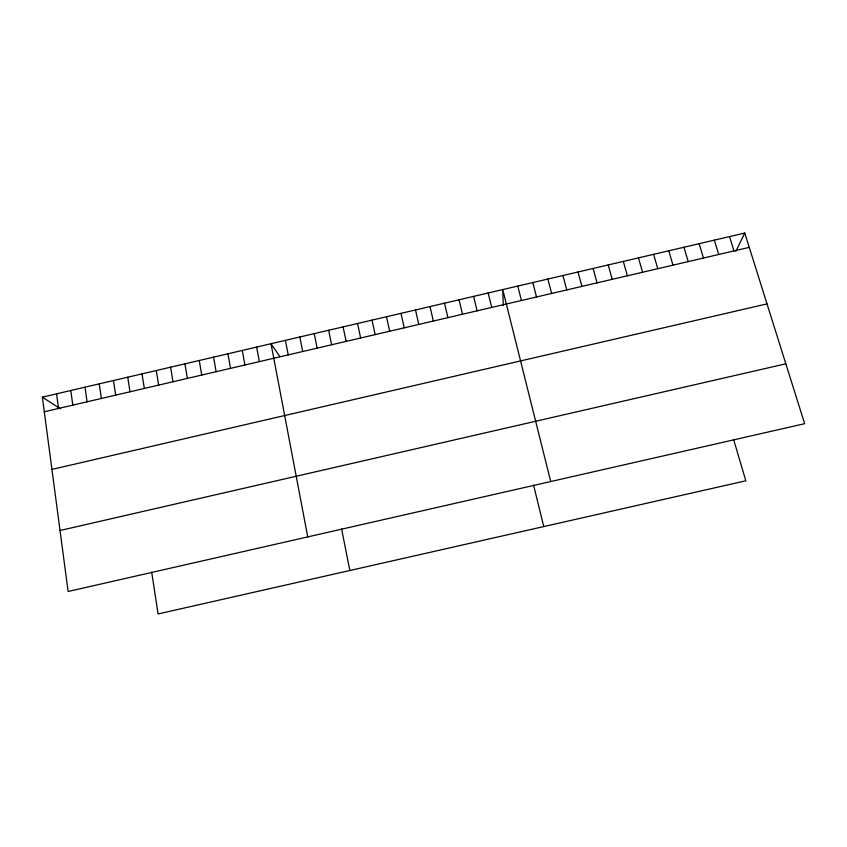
<?xml version="1.0" encoding="UTF-8"?>
<svg xmlns="http://www.w3.org/2000/svg" width="847" height="847" viewBox="0 0 847 847"><rect width="100%" height="100%" fill="white"/><g stroke="black" fill="none" stroke-linecap="round" stroke-linejoin="round"><path stroke-width="1.27" d="M735.895 251.294L744.757 233.041L42.35 397.148L68.12 591.492L804.65 423.691L744.757 233.041M44.288 411.78L749.256 247.366M51.932 469.418L767.011 303.882M60.031 530.497L785.836 363.808M42.35 397.148L60.391 408.815M279.806 356.608L271.019 343.723L307.736 536.903M729.532 236.599L733.978 250.934M714.317 240.146L718.711 254.492M699.124 243.703L703.455 258.049M683.942 247.25L688.219 261.607M733.618 439.54L745.826 480.789L158.071 613.959L151.698 572.127M668.77 250.797L672.994 265.153M653.609 254.333L657.77 268.711M638.469 257.869L642.577 272.247M623.328 261.405L627.383 275.794M608.21 264.942L612.212 279.33M593.112 268.467L597.05 282.866M578.014 271.993L581.9 286.402M562.937 275.519L566.759 289.928M547.871 279.044L551.641 293.454M532.816 282.559L536.532 296.979M517.771 286.074L521.434 300.505M550.719 481.541L502.747 289.579L503.277 305.545M488.168 292.988L491.726 307.429M533.578 485.119L543.763 526.569M473.611 296.386L477.115 310.838M459.063 299.785L462.504 314.248M444.527 303.184L447.915 317.646M430.001 306.582L433.336 321.045M415.485 309.97L418.778 324.443M400.98 313.358L404.22 327.842M386.497 316.746L389.673 331.23M372.024 320.124L375.147 334.618M357.55 323.512L360.631 338.006M343.099 326.878L346.127 341.383M328.657 330.256L331.632 344.761M314.237 333.633L317.149 348.138M341.585 528.856L349.843 570.507M299.817 337L302.686 351.516M285.407 340.367L288.224 354.893M256.641 347.09L259.351 361.627M242.274 350.446L244.931 364.983M227.917 353.792L230.522 368.35M213.571 357.148L216.123 371.706M199.236 360.494L201.734 375.062M184.911 363.839L187.367 378.408M170.607 367.185L173 381.764M156.303 370.531L158.654 385.11M142.021 373.866L144.318 388.445M127.749 377.201L129.993 391.79M113.487 380.536L115.679 395.126M99.237 383.86L101.375 398.461M84.996 387.185L87.082 401.796M70.767 390.509L72.81 405.12M56.558 393.834L58.538 408.455"/></g></svg>
